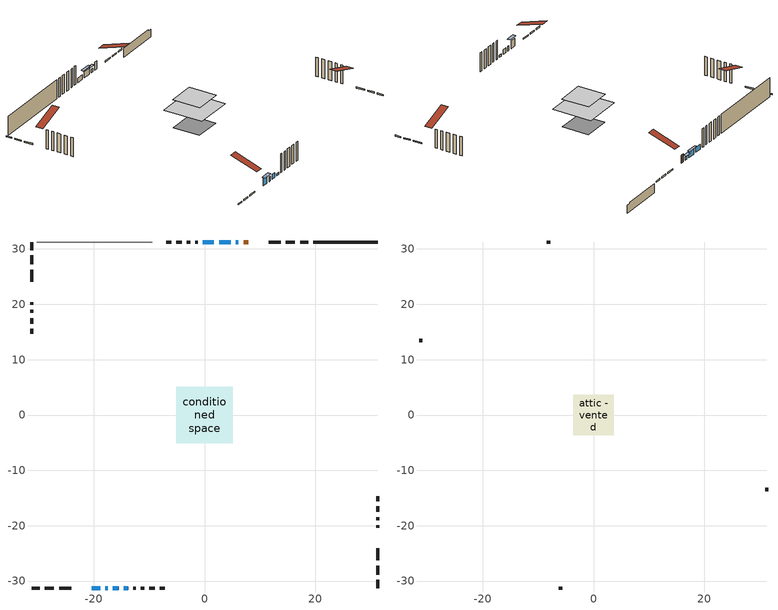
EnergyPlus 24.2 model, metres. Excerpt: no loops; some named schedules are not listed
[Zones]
conditioned space
 floor outside (Floor1 construction): -0.3,-0.3 -0.3,0.3 0.3,0.3 0.3,-0.3 z0.39
 floor outside (Floor2 construction): -0.7,-0.7 -0.7,0.7 0.7,0.7 0.7,-0.7 z0.39
 floor adiabatic (AdiabaticFloorConstruction): -5.1,-5.1 -5.1,5.1 5.1,5.1 5.1,-5.1 z2.83
 floor foundation (Slab1 construction): -3.51,-3.51 -3.51,3.51 3.51,3.51 3.51,-3.51 z-1.97
 wall outside (RimJoist1 construction): 18.75,31.26 17.26,31.26 / -31.26,-31.26 -29.77,-31.26 / -31.26,31.26 -31.26,29.77 / 31.26,-31.26 31.26,-29.77 z0.39:0.69
 wall outside (RimJoist2 construction): 16.33,31.26 14.7,31.26 / -28.84,-31.26 -27.22,-31.26 / -31.26,28.84 -31.26,27.22 / 31.26,-28.84 31.26,-27.22 z0.39:0.69
 wall outside (RimJoist3 construction): 13.78,31.26 11.6,31.26 / -26.29,-31.26 -24.12,-31.26 / -31.26,26.29 -31.26,24.12 / 31.26,-26.29 31.26,-24.12 z0.39:0.69
 wall outside (AdiabaticWallConstruction 1): 7.89,31.26 7.07,31.26 z0.39:2.42
 wall outside (AdiabaticWallConstruction): 6.14,31.26 5.63,31.26 z0.39:1.28; 4.7,31.26 2.62,31.26 z0.39:1.89; -20.4,-31.26 -18.88,-31.26 z0.39:2.4; 1.69,31.26 -0.28,31.26 / -17.95,-31.26 -17.46,-31.26 / -16.53,-31.26 -15.54,-31.26 z0.39:1.61; -14.61,-31.26 -13.82,-31.26 z0.39:0.9
 wall outside (Wall1 construction): -1.21,31.26 -1.68,31.26 / -12.89,-31.26 -12.42,-31.26 / -31.26,20.4 -31.26,19.93 / 31.26,-20.4 31.26,-19.93 z0.39:5.27
 wall outside (Wall2 construction): -2.61,31.26 -3.18,31.26 / -11.49,-31.26 -10.92,-31.26 / -31.26,19 -31.26,18.43 / 31.26,-19 31.26,-18.43 z0.39:5.27
 wall outside (Wall3 construction): -4.11,31.26 -5.1,31.26 / -9.99,-31.26 -9,-31.26 / -31.26,17.5 -31.26,16.51 / 31.26,-17.5 31.26,-16.51 z0.39:5.27
 wall outside (Wall4 construction): -6.03,31.26 -6.9,31.26 / -8.07,-31.26 -7.2,-31.26 / -31.26,15.58 -31.26,14.71 / 31.26,-15.58 31.26,-14.71 z0.39:5.27
 wall foundation (FoundationWall1 construction): 19.68,31.26,-1.97 19.68,31.26,0.39 30.1,31.26,0.39 30.1,31.26,0.04 31.26,31.26,0.04 31.26,31.26,-1.97
 wall adiabatic (Wall6 construction): -9.42,31.26 -30.33,31.26 z0.39:5.27
 window (WindowConstruction 5): 6.14,31.26 5.63,31.26 z0.39:1.28
 window (WindowConstruction): 4.7,31.26 2.62,31.26 z0.39:1.89
 window (WindowConstruction 1): -20.4,-31.26 -18.88,-31.26 z0.39:2.4
 window (WindowConstruction 2): 1.69,31.26 -0.28,31.26 z0.39:1.61
 window (WindowConstruction 3): -17.95,-31.26 -17.46,-31.26 z0.39:1.61
 window (WindowConstruction 4): -16.53,-31.26 -15.54,-31.26 z0.39:1.61
 window (WindowConstruction 6): -14.61,-31.26 -13.82,-31.26 z0.39:0.9
 door (Door): 7.89,31.26 7.07,31.26 z0.39:2.42
 ceiling adiabatic (AdiabaticFloorConstruction): 5.1,-5.1 5.1,5.1 -5.1,5.1 -5.1,-5.1 z2.83
attic - vented
 floor to conditioned space (Floor5 construction Reversed): -3.61,-3.61 -3.61,3.61 3.61,3.61 3.61,-3.61 z5.27
 wall outside (Wall5 construction): -7.83,31.26 -8.49,31.26 / -6.27,-31.26 -5.61,-31.26 / -31.26,13.78 -31.26,13.12 / 31.26,-13.78 31.26,-13.12 z0.39:5.27
 roof outside (Roof1 construction): 8.82,31.26,5.27 8.82,24.22,7.61 10.68,24.22,7.61 10.68,31.26,5.27; -21.33,-31.26,5.27 -21.33,-24.22,7.61 -23.19,-24.22,7.61 -23.19,-31.26,5.27; -31.26,21.33,5.27 -24.22,21.33,7.61 -24.22,23.19,7.61 -31.26,23.19,5.27; 31.26,-21.33,5.27 24.22,-21.33,7.61 24.22,-23.19,7.61 31.26,-23.19,5.27
shading: 5.02,31.26 6.75,31.26 6.75,31.87 5.02,31.87 z1.89; 2.16,31.26 5.16,31.26 5.16,31.87 2.16,31.87 z2.35; -18.42,-31.26 -20.86,-31.26 -20.86,-32.02 -18.42,-32.02 z2.86; -13.76,-31.26 -14.67,-31.26 -14.67,-31.32 -13.76,-31.32 z0.96
[Building]
Building 1: Terrain=Suburbs
[Site:Location]
Charlottetown AP_PE: Latitude {deg}=46.29; Longitude {deg}=-63.12; Time Zone {hr}=-4; Elevation {m}=48; Keep Site Location Information=Yes
[Site:GroundTemperature:Shallow]
1.81207, -0.126142, -0.281361, 0.638419, 4.33082, 8.00603, 11.1922, 13.2106, 13.3821, 11.7405, 8.63552, 5.07305
[Site:WaterMainsTemperature]
Calculation Method=Schedule; Temperature Schedule=mains temperature schedule
[Material] Roughness=Rough; Thermal Absorptance=0.9
Name | Thickness {m} | Conductivity {W/m-K} | Density {kg/m3} | Specific Heat {J/kg-K} | Solar Absorptance | Visible Absorptance
asphalt or fiberglass shingles | 0.00635 | 0.162714 | 1121.4 | 1465.45 | 0.4 | 0.4
ceiling loosefill ins | 0.169333 | 0.0480833 | 16.02 | 1046.75 | 0.7 | 0.7
ceiling stud and cavity | 0.1397 | 0.0955869 | 65.682 | 1177.47 | 0.7 | 0.7
concrete 4.0 in. | 0.1016 | 1.803125 | 2242.8 | 837.4 | 0.7 | 0.7
concrete 8.0 in. | 0.2032 | 1.803125 | 2242.8 | 837.4 | 0.7 | 0.7
door material | 0.04445 | 0.053851 | 512.64 | 1214.23 | 0.7 | 0.7
floor covering | 0.0127 | 0.0433444 | 54.468 | 1339.84 | 0.6 | 0.6
floor rigid ins; rim joist rigid ins; wall rigid ins | 0.051816 | 0.029427 | 32.04 | 1214.23 | 0.7 | 0.7
floor rigid ins 1; wall rigid ins 2 | 0.512978 | 0.029427 | 32.04 | 1214.23 | 0.7 | 0.7
floor stud and cavity | 0.1397 | 0.34316 | 92.3553 | 1139.71 | 0.7 | 0.7
floor stud and cavity 1 | 0.1397 | 0.350745 | 92.3553 | 1139.71 | 0.7 | 0.7
floor stud and cavity 2 | 0.1397 | 1.75129 | 37.0049 | 1207.88 | 0.7 | 0.7
furniture material conditioned space 1 | 0.1524 | 0.115458 | 640.8 | 1214.23 | 0.6 | 0.6
gypsum board | 0.0127 | 0.160291 | 801 | 837.4 | 0.6 | 0.6
osb sheathing 0.5 in. | 0.0127 | 0.115458 | 512.64 | 1214.23 | 0.7 | 0.7
osb sheathing 0.75 in. | 0.01905 | 0.115458 | 512.64 | 1214.23 | 0.7 | 0.7
osb sheathing 2.0 in. | 0.0508 | 0.115458 | 512.64 | 1214.23 | 0.7 | 0.7
rim joist stud and cavity | 0.0508 | 0.0411802 | 125.044 | 1163.47 | 0.6 | 0.6
rim joist stud and cavity 1 | 0.0508 | 0.0449671 | 125.044 | 1163.47 | 0.6 | 0.6
slab rigid ins | 0.000517642 | 0.029427 | 32.04 | 1214.23 | 0.7 | 0.7
wall rigid ins 1 | 0.051816 | 0.029427 | 32.04 | 1214.23 | 0.4 | 0.4
wall stud and cavity | 0.1397 | 0.268041 | 139.0536 | 1170.24 | 0.7 | 0.7
wall stud and cavity 1 | 0.1397 | 0.223492 | 139.0536 | 1170.24 | 0.7 | 0.7
wall stud and cavity 2 | 0.1397 | 0.489769 | 139.0536 | 1170.24 | 0.7 | 0.7
wall stud and cavity 3 | 0.1397 | 0.333365 | 139.0536 | 1170.24 | 0.7 | 0.7
wall stud and cavity 4 | 0.0889 | 6.9971 | 50.32683 | 1063.81 | 0.6 | 0.6
wall stud and cavity 5 | 0.1397 | 0.240028 | 139.0536 | 1170.24 | 0.7 | 0.7
wall stud and cavity 6 | 0.0889 | 0.380278 | 52.3479 | 1209.89 | 0.7 | 0.7
wall stud and cavity 7 | 0.0889 | 0.391764 | 83.0341 | 1211.67 | 0.7 | 0.7
wood siding | 0.0254 | 0.102417 | 544.68 | 1172.36 | 0.4 | 0.4
wood siding 1 | 0.00254 | 0.102417 | 544.68 | 1172.36 | 0.4 | 0.4
wood siding 2; wood siding 3; wood siding 4 | 0.0254 | 0.102417 | 544.68 | 1172.36 | 0.7 | 0.7
[WindowMaterial:SimpleGlazingSystem]
Name | U-Factor {W/m2-K} | Solar Heat Gain Coefficient
WindowMaterial | 2.78903 | 0.69
WindowMaterial 1 | 2.82878 | 0.58
WindowMaterial 2 | 2.77597 | 0.65
WindowMaterial 3 | 2.76916 | 0.51
WindowMaterial 4 | 2.77597 | 0.66
WindowMaterial 5 | 2.75156 | 0.59
WindowMaterial 6 | 5.20843 | 0.66
[Construction]
AdiabaticFloorConstruction: floor stud and cavity 2, floor rigid ins 1, osb sheathing 0.75 in., floor covering
AdiabaticWallConstruction: wood siding 3, wall rigid ins 2, wall stud and cavity 6, gypsum board
AdiabaticWallConstruction 1: wood siding 4, wall rigid ins 2, wall stud and cavity 6, gypsum board
Door: door material
Floor1 construction: floor stud and cavity, floor rigid ins, osb sheathing 0.75 in., floor covering
Floor2 construction: floor stud and cavity 1, floor rigid ins, osb sheathing 0.75 in., floor covering
Floor5 construction Reversed: gypsum board, ceiling stud and cavity, ceiling loosefill ins
FoundationWall1 construction: concrete 8.0 in.
furniture construction conditioned space 1: furniture material conditioned space 1
PartitionWallConstruction: gypsum board, wall stud and cavity 7, gypsum board
RimJoist1 construction; RimJoist2 construction: wood siding 2, rim joist rigid ins, osb sheathing 2.0 in., rim joist stud and cavity
RimJoist3 construction: wood siding 2, osb sheathing 2.0 in., rim joist stud and cavity 1
Roof1 construction: asphalt or fiberglass shingles
Slab1 construction: slab rigid ins, concrete 4.0 in.
Wall1 construction: wood siding, wall rigid ins, osb sheathing 0.5 in., wall stud and cavity, gypsum board
Wall2 construction: wood siding, wall rigid ins, osb sheathing 0.5 in., wall stud and cavity 1, gypsum board
Wall3 construction: wood siding, wall rigid ins, osb sheathing 0.5 in., wall stud and cavity 2, gypsum board
Wall4 construction: wood siding, wall rigid ins, osb sheathing 0.5 in., wall stud and cavity 3, gypsum board
Wall5 construction: wood siding 1, wall stud and cavity 4
Wall6 construction: wall rigid ins 1, osb sheathing 0.5 in., wall stud and cavity 5, gypsum board
WindowConstruction: WindowMaterial
WindowConstruction 1: WindowMaterial 1
WindowConstruction 2: WindowMaterial 2
WindowConstruction 3: WindowMaterial 3
WindowConstruction 4: WindowMaterial 4
WindowConstruction 5: WindowMaterial 5
WindowConstruction 6: WindowMaterial 6
[Zone] Multiplier=1; Part of Total Floor Area=Yes
Name | Volume {m3}
attic - vented | 19.9115
conditioned space | 393.3
[Space]
Name | Zone | Volume {m3}
attic - vented 1 | attic - vented | 19.9115
conditioned space 1 | conditioned space | 393.3
[ZoneInfiltration:EffectiveLeakageArea]
infil attic - vented 1: Zone or Space=attic - vented 1; Schedule=Always On Discrete; Effective Air Leakage Area {cm2}=1872; Stack Coefficient=0.000502334; Wind Coefficient=1.51432e-05
[ZoneMixing]
whole house fan mix: Zone or Space=attic - vented; Schedule=Always On Continuous; Design Flow Rate Calculation Method=Flow/Zone; Design Flow Rate {m3/s}=0; Source Zone or Space=conditioned space
[SurfaceProperty:ExposedFoundationPerimeter]
Slab1: Exposed Perimeter Calculation Method=TotalExposedPerimeter; Total Exposed Perimeter {m}=11.582
[InternalMass] Zone or ZoneList=conditioned space; Space or SpaceList=conditioned space 1
Name | Construction | Surface Area {m2}
furniture mass conditioned space 1 | furniture construction conditioned space 1 | 62.2563
partition wall mass | PartitionWallConstruction | 155.641
[Lights]
interior lighting: Zone or ZoneList or Space or SpaceList=conditioned space 1; Schedule=interior lighting schedule; Design Level Calculation Method=LightingLevel; Lighting Level {W}=343.2; Return Air Fraction=0; Fraction Radiant=0.6; Fraction Visible=0.2; Fraction Replaceable=1
[People]
occupants: Zone or ZoneList or Space or SpaceList=conditioned space 1; Number of People Schedule=occupants schedule; Number of People Calculation Method=People; Number of People=3; Fraction Radiant=0.314171; Sensible Heat Fraction=0.56303; Activity Level Schedule=occupants activity schedule; Carbon Dioxide Generation Rate {m3/s-W}=0; Enable ASHRAE 55 Comfort Warnings=No; Mean Radiant Temperature Calculation Type=EnclosureAveraged
[ElectricEquipment] Zone or ZoneList or Space or SpaceList=conditioned space 1; Design Level Calculation Method=EquipmentLevel
Name | Schedule | Design Level {W} | Fraction Latent | Fraction Radiant | Fraction Lost
clothes dryer | clothes dryer schedule | 140.772 | 0.015 | 0.081 | 0.85
clothes washer | clothes washer schedule | 32.1985 | 0.03 | 0.162 | 0.7
cooking range | cooking range schedule | 208.969 | 0.08 | 0.432 | 0.2
dishwasher | dishwasher schedule | 66.8632 | 0.3 | 0.18 | 0.4
fridge | fridge schedule | 72.9452 | 0 | 0.6 | 0
mech vent bath fan 0 | mech vent bath fan 0 schedule | 50.2 | 0 | 0 | 1
mech vent bath fan 1 | mech vent bath fan 1 schedule | 50.2 | 0 | 0 | 1
mech vent house fan | mech vent house fan schedule | 0 | 0 | 0 | 1
mech vent house fan cfis | mech vent house fan cfis schedule | 0 | 0 | 0 | 0
misc plug loads | misc plug loads schedule | 494.7 | 0.045 | 0.513 | 0.1
whole house fan | Always On Discrete | 0 | 0 | 0 | 1
[OtherEquipment] Zone or ZoneList or Space or SpaceList=conditioned space 1; Design Level Calculation Method=EquipmentLevel
Name | Fuel Type | Schedule | Design Level {W} | Fraction Latent | Fraction Radiant | Fraction Lost
clothes dryer 1 | Electricity | clothes dryer schedule | 0 | 0.015 | 0.081 | 0.85
cooking range 1 | Electricity | cooking range schedule | 0 | 0.08 | 0.432 | 0.2
general water use latent | None | general water use schedule | 59.3978 | 1 | 0 | 0
general water use sensible | None | general water use schedule | -58.539 | 0 | 0.6 | 0
mech vent house fan latent load | None | Always On Discrete | 0 | 1 | 0 | 0
mech vent house fan sensible load | None | Always On Discrete | 0 | 0 | 0 | 0
water heater energy adjustment1 | FuelOilNo2 | Always On Discrete | 0.01 | 0 | 0 | 1
[ZoneInfiltration:DesignFlowRate] Zone or ZoneList or Space or SpaceList=conditioned space 1; Schedule=Always On Discrete; Design Flow Rate Calculation Method=Flow/Zone; Design Flow Rate {m3/s}=0
infil flow; natural vent flow; whole house fan flow
[Foundation:Kiva]
Foundation Kiva 1: Initial Indoor Air Temperature {C}=18; Wall Height Above Grade {m}=0.389992; Wall Depth Below Slab {m}=0.2032
[Foundation:Kiva:Settings]
Soil Conductivity {W/m-K}=0.849921; Soil Density {kg/m3}=1842.3; Soil Specific Heat {J/kg-K}=418.7; Ground Solar Absorptivity=0.9; Ground Thermal Absorptivity=0.9; Ground Surface Roughness {m}=0.03; Far-Field Width {m}=40; Deep-Ground Boundary Condition=ZeroFlux; Deep-Ground Depth {m}=40; Minimum Cell Dimension {m}=0.2; Maximum Cell Growth Coefficient=3; Simulation Timestep=Timestep
[Exterior:Lights]
exterior lighting: Schedule=exterior lighting schedule; Design Level {W}=75.6
[Schedule:Constant]
Name | Hourly Value
Always On Continuous; mech vent house fan schedule; mech vent house fan cfis schedule; Always On Discrete | 1
occupants activity schedule | 117.228
fridge schedule | 0
[Schedule:Week:Daily]
interior lighting schedule Week Rule - Jan1-Jan27: interior lighting schedule day, interior lighting schedule day, interior lighting schedule day, interior lighting schedule day, interior lighting schedule day, interior lighting schedule day, interior lighting schedule day, interior lighting schedule default day, interior lighting schedule default day, interior lighting schedule default day, interior lighting schedule default day, interior lighting schedule default day
interior lighting schedule Week Rule - Jan28-Feb3: interior lighting schedule day, interior lighting schedule day, interior lighting schedule day, interior lighting schedule day, interior lighting schedule day 1, interior lighting schedule day 1, interior lighting schedule day 1, interior lighting schedule default day, interior lighting schedule default day, interior lighting schedule default day, interior lighting schedule default day, interior lighting schedule default day
interior lighting schedule Week Rule - Feb4-Feb24: interior lighting schedule day 1, interior lighting schedule day 1, interior lighting schedule day 1, interior lighting schedule day 1, interior lighting schedule day 1, interior lighting schedule day 1, interior lighting schedule day 1, interior lighting schedule default day, interior lighting schedule default day, interior lighting schedule default day, interior lighting schedule default day, interior lighting schedule default day
interior lighting schedule Week Rule - Feb25-Mar3: interior lighting schedule day 1, interior lighting schedule day 1, interior lighting schedule day 1, interior lighting schedule day 1, interior lighting schedule day 2, interior lighting schedule day 2, interior lighting schedule day 2, interior lighting schedule default day, interior lighting schedule default day, interior lighting schedule default day, interior lighting schedule default day, interior lighting schedule default day
interior lighting schedule Week Rule - Mar4-Mar31: interior lighting schedule day 2, interior lighting schedule day 2, interior lighting schedule day 2, interior lighting schedule day 2, interior lighting schedule day 2, interior lighting schedule day 2, interior lighting schedule day 2, interior lighting schedule default day, interior lighting schedule default day, interior lighting schedule default day, interior lighting schedule default day, interior lighting schedule default day
interior lighting schedule Week Rule - Apr1-Apr28: interior lighting schedule day 3, interior lighting schedule day 3, interior lighting schedule day 3, interior lighting schedule day 3, interior lighting schedule day 3, interior lighting schedule day 3, interior lighting schedule day 3, interior lighting schedule default day, interior lighting schedule default day, interior lighting schedule default day, interior lighting schedule default day, interior lighting schedule default day
interior lighting schedule Week Rule - Apr29-May5: interior lighting schedule day 3, interior lighting schedule day 3, interior lighting schedule day 4, interior lighting schedule day 4, interior lighting schedule day 4, interior lighting schedule day 4, interior lighting schedule day 4, interior lighting schedule default day, interior lighting schedule default day, interior lighting schedule default day, interior lighting schedule default day, interior lighting schedule default day
interior lighting schedule Week Rule - May6-May26: interior lighting schedule day 4, interior lighting schedule day 4, interior lighting schedule day 4, interior lighting schedule day 4, interior lighting schedule day 4, interior lighting schedule day 4, interior lighting schedule day 4, interior lighting schedule default day, interior lighting schedule default day, interior lighting schedule default day, interior lighting schedule default day, interior lighting schedule default day
interior lighting schedule Week Rule - May27-Jun2: interior lighting schedule day 4, interior lighting schedule day 4, interior lighting schedule day 4, interior lighting schedule day 4, interior lighting schedule day 4, interior lighting schedule day 5, interior lighting schedule day 5, interior lighting schedule default day, interior lighting schedule default day, interior lighting schedule default day, interior lighting schedule default day, interior lighting schedule default day
interior lighting schedule Week Rule - Jun3-Jun30: interior lighting schedule day 5, interior lighting schedule day 5, interior lighting schedule day 5, interior lighting schedule day 5, interior lighting schedule day 5, interior lighting schedule day 5, interior lighting schedule day 5, interior lighting schedule default day, interior lighting schedule default day, interior lighting schedule default day, interior lighting schedule default day, interior lighting schedule default day
interior lighting schedule Week Rule - Jul1-Jul28: interior lighting schedule day 6, interior lighting schedule day 6, interior lighting schedule day 6, interior lighting schedule day 6, interior lighting schedule day 6, interior lighting schedule day 6, interior lighting schedule day 6, interior lighting schedule default day, interior lighting schedule default day, interior lighting schedule default day, interior lighting schedule default day, interior lighting schedule default day
interior lighting schedule Week Rule - Jul29-Aug4: interior lighting schedule day 6, interior lighting schedule day 6, interior lighting schedule day 6, interior lighting schedule day 7, interior lighting schedule day 7, interior lighting schedule day 7, interior lighting schedule day 7, interior lighting schedule default day, interior lighting schedule default day, interior lighting schedule default day, interior lighting schedule default day, interior lighting schedule default day
interior lighting schedule Week Rule - Aug5-Aug25: interior lighting schedule day 7, interior lighting schedule day 7, interior lighting schedule day 7, interior lighting schedule day 7, interior lighting schedule day 7, interior lighting schedule day 7, interior lighting schedule day 7, interior lighting schedule default day, interior lighting schedule default day, interior lighting schedule default day, interior lighting schedule default day, interior lighting schedule default day
interior lighting schedule Week Rule - Aug26-Sep1: interior lighting schedule day 7, interior lighting schedule day 7, interior lighting schedule day 7, interior lighting schedule day 7, interior lighting schedule day 7, interior lighting schedule day 7, interior lighting schedule day 8, interior lighting schedule default day, interior lighting schedule default day, interior lighting schedule default day, interior lighting schedule default day, interior lighting schedule default day
interior lighting schedule Week Rule - Sep2-Sep29: interior lighting schedule day 8, interior lighting schedule day 8, interior lighting schedule day 8, interior lighting schedule day 8, interior lighting schedule day 8, interior lighting schedule day 8, interior lighting schedule day 8, interior lighting schedule default day, interior lighting schedule default day, interior lighting schedule default day, interior lighting schedule default day, interior lighting schedule default day
interior lighting schedule Week Rule - Sep30-Oct6: interior lighting schedule day 8, interior lighting schedule day 9, interior lighting schedule day 9, interior lighting schedule day 9, interior lighting schedule day 9, interior lighting schedule day 9, interior lighting schedule day 9, interior lighting schedule default day, interior lighting schedule default day, interior lighting schedule default day, interior lighting schedule default day, interior lighting schedule default day
interior lighting schedule Week Rule - Oct7-Oct27: interior lighting schedule day 9, interior lighting schedule day 9, interior lighting schedule day 9, interior lighting schedule day 9, interior lighting schedule day 9, interior lighting schedule day 9, interior lighting schedule day 9, interior lighting schedule default day, interior lighting schedule default day, interior lighting schedule default day, interior lighting schedule default day, interior lighting schedule default day
interior lighting schedule Week Rule - Oct28-Nov3: interior lighting schedule day 9, interior lighting schedule day 9, interior lighting schedule day 9, interior lighting schedule day 9, interior lighting schedule day 10, interior lighting schedule day 10, interior lighting schedule day 10, interior lighting schedule default day, interior lighting schedule default day, interior lighting schedule default day, interior lighting schedule default day, interior lighting schedule default day
interior lighting schedule Week Rule - Nov4-Nov24: interior lighting schedule day 10, interior lighting schedule day 10, interior lighting schedule day 10, interior lighting schedule day 10, interior lighting schedule day 10, interior lighting schedule day 10, interior lighting schedule day 10, interior lighting schedule default day, interior lighting schedule default day, interior lighting schedule default day, interior lighting schedule default day, interior lighting schedule default day
interior lighting schedule Week Rule - Nov25-Dec1: interior lighting schedule day 10, interior lighting schedule day 10, interior lighting schedule day 10, interior lighting schedule day 10, interior lighting schedule day 10, interior lighting schedule day 10, interior lighting schedule day 11, interior lighting schedule default day, interior lighting schedule default day, interior lighting schedule default day, interior lighting schedule default day, interior lighting schedule default day
interior lighting schedule Week Rule - Dec2-Dec31: interior lighting schedule day 11, interior lighting schedule day 11, interior lighting schedule day 11, interior lighting schedule day 11, interior lighting schedule day 11, interior lighting schedule day 11, interior lighting schedule day 11, interior lighting schedule default day, interior lighting schedule default day, interior lighting schedule default day, interior lighting schedule default day, interior lighting schedule default day
occupants schedule Week Rule - Jan1-Dec31: occupants schedule day, occupants schedule day, occupants schedule day, occupants schedule day, occupants schedule day, occupants schedule day, occupants schedule day, occupants schedule default day, occupants schedule default day, occupants schedule default day, occupants schedule default day, occupants schedule default day
clothes dryer schedule Week Rule - Jan1-Dec31: clothes dryer schedule day, clothes dryer schedule day, clothes dryer schedule day, clothes dryer schedule day, clothes dryer schedule day, clothes dryer schedule day, clothes dryer schedule day, clothes dryer schedule default day, clothes dryer schedule default day, clothes dryer schedule default day, clothes dryer schedule default day, clothes dryer schedule default day
clothes washer schedule Week Rule - Jan1-Dec31: clothes washer schedule day, clothes washer schedule day, clothes washer schedule day, clothes washer schedule day, clothes washer schedule day, clothes washer schedule day, clothes washer schedule day, clothes washer schedule default day, clothes washer schedule default day, clothes washer schedule default day, clothes washer schedule default day, clothes washer schedule default day
cooking range schedule Week Rule - Jan1-Dec31: cooking range schedule day, cooking range schedule day, cooking range schedule day, cooking range schedule day, cooking range schedule day, cooking range schedule day, cooking range schedule day, cooking range schedule default day, cooking range schedule default day, cooking range schedule default day, cooking range schedule default day, cooking range schedule default day
dishwasher schedule Week Rule - Jan1-Dec31: dishwasher schedule day, dishwasher schedule day, dishwasher schedule day, dishwasher schedule day, dishwasher schedule day, dishwasher schedule day, dishwasher schedule day, dishwasher schedule default day, dishwasher schedule default day, dishwasher schedule default day, dishwasher schedule default day, dishwasher schedule default day
mech vent bath fan 0 schedule Week Rule - Jan1-Dec31: mech vent bath fan 0 schedule day, mech vent bath fan 0 schedule day, mech vent bath fan 0 schedule day, mech vent bath fan 0 schedule day, mech vent bath fan 0 schedule day, mech vent bath fan 0 schedule day, mech vent bath fan 0 schedule day, mech vent bath fan 0 schedule default day, mech vent bath fan 0 schedule default day, mech vent bath fan 0 schedule default day, mech vent bath fan 0 schedule default day, mech vent bath fan 0 schedule default day
mech vent bath fan 1 schedule Week Rule - Jan1-Dec31: mech vent bath fan 1 schedule day, mech vent bath fan 1 schedule day, mech vent bath fan 1 schedule day, mech vent bath fan 1 schedule day, mech vent bath fan 1 schedule day, mech vent bath fan 1 schedule day, mech vent bath fan 1 schedule day, mech vent bath fan 1 schedule default day, mech vent bath fan 1 schedule default day, mech vent bath fan 1 schedule default day, mech vent bath fan 1 schedule default day, mech vent bath fan 1 schedule default day
misc plug loads schedule Week Rule - Jan1-Dec31: misc plug loads schedule day, misc plug loads schedule day, misc plug loads schedule day, misc plug loads schedule day, misc plug loads schedule day, misc plug loads schedule day, misc plug loads schedule day, misc plug loads schedule default day, misc plug loads schedule default day, misc plug loads schedule default day, misc plug loads schedule default day, misc plug loads schedule default day
general water use schedule Week Rule - Jan1-Dec31: general water use schedule day, general water use schedule day, general water use schedule day, general water use schedule day, general water use schedule day, general water use schedule day, general water use schedule day, general water use schedule default day, general water use schedule default day, general water use schedule default day, general water use schedule default day, general water use schedule default day
exterior lighting schedule Week Rule - Jan1-Jan27: exterior lighting schedule day, exterior lighting schedule day, exterior lighting schedule day, exterior lighting schedule day, exterior lighting schedule day, exterior lighting schedule day, exterior lighting schedule day, exterior lighting schedule default day, exterior lighting schedule default day, exterior lighting schedule default day, exterior lighting schedule default day, exterior lighting schedule default day
exterior lighting schedule Week Rule - Jan28-Feb3: exterior lighting schedule day, exterior lighting schedule day, exterior lighting schedule day, exterior lighting schedule day, exterior lighting schedule day 1, exterior lighting schedule day 1, exterior lighting schedule day 1, exterior lighting schedule default day, exterior lighting schedule default day, exterior lighting schedule default day, exterior lighting schedule default day, exterior lighting schedule default day
exterior lighting schedule Week Rule - Feb4-Feb24: exterior lighting schedule day 1, exterior lighting schedule day 1, exterior lighting schedule day 1, exterior lighting schedule day 1, exterior lighting schedule day 1, exterior lighting schedule day 1, exterior lighting schedule day 1, exterior lighting schedule default day, exterior lighting schedule default day, exterior lighting schedule default day, exterior lighting schedule default day, exterior lighting schedule default day
exterior lighting schedule Week Rule - Feb25-Mar3: exterior lighting schedule day 1, exterior lighting schedule day 1, exterior lighting schedule day 1, exterior lighting schedule day 1, exterior lighting schedule day 2, exterior lighting schedule day 2, exterior lighting schedule day 2, exterior lighting schedule default day, exterior lighting schedule default day, exterior lighting schedule default day, exterior lighting schedule default day, exterior lighting schedule default day
exterior lighting schedule Week Rule - Mar4-Mar31: exterior lighting schedule day 2, exterior lighting schedule day 2, exterior lighting schedule day 2, exterior lighting schedule day 2, exterior lighting schedule day 2, exterior lighting schedule day 2, exterior lighting schedule day 2, exterior lighting schedule default day, exterior lighting schedule default day, exterior lighting schedule default day, exterior lighting schedule default day, exterior lighting schedule default day
exterior lighting schedule Week Rule - Apr1-Apr28: exterior lighting schedule day 3, exterior lighting schedule day 3, exterior lighting schedule day 3, exterior lighting schedule day 3, exterior lighting schedule day 3, exterior lighting schedule day 3, exterior lighting schedule day 3, exterior lighting schedule default day, exterior lighting schedule default day, exterior lighting schedule default day, exterior lighting schedule default day, exterior lighting schedule default day
exterior lighting schedule Week Rule - Apr29-May5: exterior lighting schedule day 3, exterior lighting schedule day 3, exterior lighting schedule day 4, exterior lighting schedule day 4, exterior lighting schedule day 4, exterior lighting schedule day 4, exterior lighting schedule day 4, exterior lighting schedule default day, exterior lighting schedule default day, exterior lighting schedule default day, exterior lighting schedule default day, exterior lighting schedule default day
exterior lighting schedule Week Rule - May6-May26: exterior lighting schedule day 4, exterior lighting schedule day 4, exterior lighting schedule day 4, exterior lighting schedule day 4, exterior lighting schedule day 4, exterior lighting schedule day 4, exterior lighting schedule day 4, exterior lighting schedule default day, exterior lighting schedule default day, exterior lighting schedule default day, exterior lighting schedule default day, exterior lighting schedule default day
exterior lighting schedule Week Rule - May27-Jun2: exterior lighting schedule day 4, exterior lighting schedule day 4, exterior lighting schedule day 4, exterior lighting schedule day 4, exterior lighting schedule day 4, exterior lighting schedule day 5, exterior lighting schedule day 5, exterior lighting schedule default day, exterior lighting schedule default day, exterior lighting schedule default day, exterior lighting schedule default day, exterior lighting schedule default day
exterior lighting schedule Week Rule - Jun3-Jun30: exterior lighting schedule day 5, exterior lighting schedule day 5, exterior lighting schedule day 5, exterior lighting schedule day 5, exterior lighting schedule day 5, exterior lighting schedule day 5, exterior lighting schedule day 5, exterior lighting schedule default day, exterior lighting schedule default day, exterior lighting schedule default day, exterior lighting schedule default day, exterior lighting schedule default day
exterior lighting schedule Week Rule - Jul1-Jul28: exterior lighting schedule day 6, exterior lighting schedule day 6, exterior lighting schedule day 6, exterior lighting schedule day 6, exterior lighting schedule day 6, exterior lighting schedule day 6, exterior lighting schedule day 6, exterior lighting schedule default day, exterior lighting schedule default day, exterior lighting schedule default day, exterior lighting schedule default day, exterior lighting schedule default day
exterior lighting schedule Week Rule - Jul29-Aug4: exterior lighting schedule day 6, exterior lighting schedule day 6, exterior lighting schedule day 6, exterior lighting schedule day 7, exterior lighting schedule day 7, exterior lighting schedule day 7, exterior lighting schedule day 7, exterior lighting schedule default day, exterior lighting schedule default day, exterior lighting schedule default day, exterior lighting schedule default day, exterior lighting schedule default day
exterior lighting schedule Week Rule - Aug5-Aug25: exterior lighting schedule day 7, exterior lighting schedule day 7, exterior lighting schedule day 7, exterior lighting schedule day 7, exterior lighting schedule day 7, exterior lighting schedule day 7, exterior lighting schedule day 7, exterior lighting schedule default day, exterior lighting schedule default day, exterior lighting schedule default day, exterior lighting schedule default day, exterior lighting schedule default day
exterior lighting schedule Week Rule - Aug26-Sep1: exterior lighting schedule day 7, exterior lighting schedule day 7, exterior lighting schedule day 7, exterior lighting schedule day 7, exterior lighting schedule day 7, exterior lighting schedule day 7, exterior lighting schedule day 8, exterior lighting schedule default day, exterior lighting schedule default day, exterior lighting schedule default day, exterior lighting schedule default day, exterior lighting schedule default day
exterior lighting schedule Week Rule - Sep2-Sep29: exterior lighting schedule day 8, exterior lighting schedule day 8, exterior lighting schedule day 8, exterior lighting schedule day 8, exterior lighting schedule day 8, exterior lighting schedule day 8, exterior lighting schedule day 8, exterior lighting schedule default day, exterior lighting schedule default day, exterior lighting schedule default day, exterior lighting schedule default day, exterior lighting schedule default day
exterior lighting schedule Week Rule - Sep30-Oct6: exterior lighting schedule day 8, exterior lighting schedule day 9, exterior lighting schedule day 9, exterior lighting schedule day 9, exterior lighting schedule day 9, exterior lighting schedule day 9, exterior lighting schedule day 9, exterior lighting schedule default day, exterior lighting schedule default day, exterior lighting schedule default day, exterior lighting schedule default day, exterior lighting schedule default day
[Schedule:Year]
interior lighting schedule: interior lighting schedule Week Rule - Jan1-Jan27, 1, 1, 1, 27, interior lighting schedule Week Rule - Jan28-Feb3, 1, 28, 2, 3, interior lighting schedule Week Rule - Feb4-Feb24, 2, 4, 2, 24, interior lighting schedule Week Rule - Feb25-Mar3, 2, 25, 3, 3, interior lighting schedule Week Rule - Mar4-Mar31, 3, 4, 3, 31, interior lighting schedule Week Rule - Apr1-Apr28, 4, 1, 4, 28, interior lighting schedule Week Rule - Apr29-May5, 4, 29, 5, 5, interior lighting schedule Week Rule - May6-May26, 5, 6, 5, 26, interior lighting schedule Week Rule - May27-Jun2, 5, 27, 6, 2, interior lighting schedule Week Rule - Jun3-Jun30, 6, 3, 6, 30, interior lighting schedule Week Rule - Jul1-Jul28, 7, 1, 7, 28, interior lighting schedule Week Rule - Jul29-Aug4, 7, 29, 8, 4, interior lighting schedule Week Rule - Aug5-Aug25, 8, 5, 8, 25, interior lighting schedule Week Rule - Aug26-Sep1, 8, 26, 9, 1, interior lighting schedule Week Rule - Sep2-Sep29, 9, 2, 9, 29, interior lighting schedule Week Rule - Sep30-Oct6, 9, 30, 10, 6, interior lighting schedule Week Rule - Oct7-Oct27, 10, 7, 10, 27, interior lighting schedule Week Rule - Oct28-Nov3, 10, 28, 11, 3, interior lighting schedule Week Rule - Nov4-Nov24, 11, 4, 11, 24, interior lighting schedule Week Rule - Nov25-Dec1, 11, 25, 12, 1, interior lighting schedule Week Rule - Dec2-Dec31, 12, 2, 12, 31
occupants schedule: occupants schedule Week Rule - Jan1-Dec31, 1, 1, 12, 31
clothes dryer schedule: clothes dryer schedule Week Rule - Jan1-Dec31, 1, 1, 12, 31
clothes washer schedule: clothes washer schedule Week Rule - Jan1-Dec31, 1, 1, 12, 31
cooking range schedule: cooking range schedule Week Rule - Jan1-Dec31, 1, 1, 12, 31
dishwasher schedule: dishwasher schedule Week Rule - Jan1-Dec31, 1, 1, 12, 31
mech vent bath fan 0 schedule: mech vent bath fan 0 schedule Week Rule - Jan1-Dec31, 1, 1, 12, 31
mech vent bath fan 1 schedule: mech vent bath fan 1 schedule Week Rule - Jan1-Dec31, 1, 1, 12, 31
misc plug loads schedule: misc plug loads schedule Week Rule - Jan1-Dec31, 1, 1, 12, 31
general water use schedule: general water use schedule Week Rule - Jan1-Dec31, 1, 1, 12, 31
exterior lighting schedule: exterior lighting schedule Week Rule - Jan1-Jan27, 1, 1, 1, 27, exterior lighting schedule Week Rule - Jan28-Feb3, 1, 28, 2, 3, exterior lighting schedule Week Rule - Feb4-Feb24, 2, 4, 2, 24, exterior lighting schedule Week Rule - Feb25-Mar3, 2, 25, 3, 3, exterior lighting schedule Week Rule - Mar4-Mar31, 3, 4, 3, 31, exterior lighting schedule Week Rule - Apr1-Apr28, 4, 1, 4, 28, exterior lighting schedule Week Rule - Apr29-May5, 4, 29, 5, 5, exterior lighting schedule Week Rule - May6-May26, 5, 6, 5, 26, exterior lighting schedule Week Rule - May27-Jun2, 5, 27, 6, 2, exterior lighting schedule Week Rule - Jun3-Jun30, 6, 3, 6, 30, exterior lighting schedule Week Rule - Jul1-Jul28, 7, 1, 7, 28, exterior lighting schedule Week Rule - Jul29-Aug4, 7, 29, 8, 4, exterior lighting schedule Week Rule - Aug5-Aug25, 8, 5, 8, 25, exterior lighting schedule Week Rule - Aug26-Sep1, 8, 26, 9, 1, exterior lighting schedule Week Rule - Sep2-Sep29, 9, 2, 9, 29, exterior lighting schedule Week Rule - Sep30-Oct6, 9, 30, 10, 6, exterior lighting schedule Week Rule - Oct7-Oct27, 10, 7, 10, 27, exterior lighting schedule Week Rule - Oct28-Nov3, 10, 28, 11, 3, exterior lighting schedule Week Rule - Nov4-Nov24, 11, 4, 11, 24, exterior lighting schedule Week Rule - Nov25-Dec1, 11, 25, 12, 1, exterior lighting schedule Week Rule - Dec2-Dec31, 12, 2, 12, 31
[Schedule:Compact]
mains temperature schedule: Through: 01/01, For: AllDays, Until: 24:00, 6.42333, Through: 01/02, For: AllDays, Until: 24:00, 6.35944, Through: 01/03, For: AllDays, Until: 24:00, 6.29611, Through: 01/04, For: AllDays, Until: 24:00, 6.23333, Through: 01/05, For: AllDays, Until: 24:00, 6.17222, Through: 01/06, For: AllDays, Until: 24:00, 6.11222, Through: 01/07, For: AllDays, Until: 24:00, 6.05278, Through: 01/08, For: AllDays, Until: 24:00, 5.995, Through: 01/09, For: AllDays, Until: 24:00, 5.93778, Through: 01/10, For: AllDays, Until: 24:00, 5.88222, Through: 01/11, For: AllDays, Until: 24:00, 5.82722, Through: 01/12, For: AllDays, Until: 24:00, 5.77389, Through: 01/13, For: AllDays, Until: 24:00, 5.72111, Through: 01/14, For: AllDays, Until: 24:00, 5.67, Through: 01/15, For: AllDays, Until: 24:00, 5.62, Through: 01/16, For: AllDays, Until: 24:00, 5.57111, Through: 01/17, For: AllDays, Until: 24:00, 5.52389, Through: 01/18, For: AllDays, Until: 24:00, 5.47722, Through: 01/19, For: AllDays, Until: 24:00, 5.43222, Through: 01/20, For: AllDays, Until: 24:00, 5.38833, Through: 01/21, For: AllDays, Until: 24:00, 5.34611, Through: 01/22, For: AllDays, Until: 24:00, 5.305, Through: 01/23, For: AllDays, Until: 24:00, 5.265, Through: 01/24, For: AllDays, Until: 24:00, 5.22611, Through: 01/25, For: AllDays, Until: 24:00, 5.18889, Through: 01/26, For: AllDays, Until: 24:00, 5.15333, Through: 01/27, For: AllDays, Until: 24:00, 5.11833, Through: 01/28, For: AllDays, Until: 24:00, 5.08556, Through: 01/29, For: AllDays, Until: 24:00, 5.05333, Through: 01/30, For: AllDays, Until: 24:00, 5.02278, Through: 01/31, For: AllDays, Until: 24:00, 4.99389, Through: 02/01, For: AllDays, Until: 24:00, 4.96611, Through: 02/02, For: AllDays, Until: 24:00, 4.94, Through: 02/03, For: AllDays, Until: 24:00, 4.915, Through: 02/04, For: AllDays, Until: 24:00, 4.89167, Through: 02/05, For: AllDays, Until: 24:00, 4.87, Through: 02/06, For: AllDays, Until: 24:00, 4.84944, Through: 02/07, For: AllDays, Until: 24:00, 4.83, Through: 02/08, For: AllDays, Until: 24:00, 4.81222, Through: 02/09, For: AllDays, Until: 24:00, 4.79611, Through: 02/10, For: AllDays, Until: 24:00, 4.78167, Through: 02/11, For: AllDays, Until: 24:00, 4.76833, Through: 02/12, For: AllDays, Until: 24:00, 4.75611, Through: 02/13, For: AllDays, Until: 24:00, 4.74611, Through: 02/14, For: AllDays, Until: 24:00, 4.73722, Through: 02/15, For: AllDays, Until: 24:00, 4.72944, Through: 02/16, For: AllDays, Until: 24:00, 4.72389, Through: 02/17, For: AllDays, Until: 24:00, 4.71944, Through: 02/18, For: AllDays, Until: 24:00, 4.71611, Through: 02/19, For: AllDays, Until: 24:00, 4.715, Through: 02/20, For: AllDays, Until: 24:00, 4.715, Through: 02/21, For: AllDays, Until: 24:00, 4.71611, Through: 02/22, For: AllDays, Until: 24:00, 4.71944, Through: 02/23, For: AllDays, Until: 24:00, 4.72389, Through: 02/24, For: AllDays, Until: 24:00, 4.72944, Through: 02/25, For: AllDays, Until: 24:00, 4.73722, Through: 02/26, For: AllDays, Until: 24:00, 4.74611, Through: 02/27, For: AllDays, Until: 24:00, 4.75611, Through: 02/28, For: AllDays, Until: 24:00, 4.76778, Through: 03/01, For: AllDays, Until: 24:00, 4.78111, Through: 03/02, For: AllDays, Until: 24:00, 4.79611, Through: 03/03, For: AllDays, Until: 24:00, 4.81222, Through: 03/04, For: AllDays, Until: 24:00, 4.83, Through: 03/05, For: AllDays, Until: 24:00, 4.84889, Through: 03/06, For: AllDays, Until: 24:00, 4.86944, Through: 03/07, For: AllDays, Until: 24:00, 4.89167, Through: 03/08, For: AllDays, Until: 24:00, 4.915, Through: 03/09, For: AllDays, Until: 24:00, 4.93944, Through: 03/10, For: AllDays, Until: 24:00, 4.96611, Through: 03/11, For: AllDays, Until: 24:00, 4.99333, Through: 03/12, For: AllDays, Until: 24:00, 5.02278, Through: 03/13, For: AllDays, Until: 24:00, 5.05333, Through: 03/14, For: AllDays, Until: 24:00, 5.085, Through: 03/15, For: AllDays, Until: 24:00, 5.11833, Through: 03/16, For: AllDays, Until: 24:00, 5.15278, Through: 03/17, For: AllDays, Until: 24:00, 5.18833, Through: 03/18, For: AllDays, Until: 24:00, 5.22556, Through: 03/19, For: AllDays, Until: 24:00, 5.26444, Through: 03/20, For: AllDays, Until: 24:00, 5.30444, Through: 03/21, For: AllDays, Until: 24:00, 5.34556, Through: 03/22, For: AllDays, Until: 24:00, 5.38778, Through: 03/23, For: AllDays, Until: 24:00, 5.43167, Through: 03/24, For: AllDays, Until: 24:00, 5.47667, Through: 03/25, For: AllDays, Until: 24:00, 5.52333, Through: 03/26, For: AllDays, Until: 24:00, 5.57056, Through: 03/27, For: AllDays, Until: 24:00, 5.61944, Through: 03/28, For: AllDays, Until: 24:00, 5.66944, Through: 03/29, For: AllDays, Until: 24:00, 5.72056, Through: 03/30, For: AllDays, Until: 24:00, 5.77333, Through: 03/31, For: AllDays, Until: 24:00, 5.82667, Through: 04/01, For: AllDays, Until: 24:00, 5.88111, Through: 04/02, For: AllDays, Until: 24:00, 5.93722, Through: 04/03, For: AllDays, Until: 24:00, 5.99389, Through: 04/04, For: AllDays, Until: 24:00, 6.05222, Through: 04/05, For: AllDays, Until: 24:00, 6.11111, Through: 04/06, For: AllDays, Until: 24:00, 6.17167, Through: 04/07, For: AllDays, Until: 24:00, 6.23278, Through: 04/08, For: AllDays, Until: 24:00, 6.295, Through: 04/09, For: AllDays, Until: 24:00, 6.35833, Through: 04/10, For: AllDays, Until: 24:00, 6.42278, Through: 04/11, For: AllDays, Until: 24:00, 6.48778, Through: 04/12, For: AllDays, Until: 24:00, 6.55444, Through: 04/13, For: AllDays, Until: 24:00, 6.62167, Through: 04/14, For: AllDays, Until: 24:00, 6.68944, Through: 04/15, For: AllDays, Until: 24:00, 6.75833, Through: 04/16, For: AllDays, Until: 24:00, 6.82833, Through: 04/17, For: AllDays, Until: 24:00, 6.89889, Through: 04/18, For: AllDays, Until: 24:00, 6.97056, Through: 04/19, For: AllDays, Until: 24:00, 7.04278, Through: 04/20, For: AllDays, Until: 24:00, 7.11611, Through: 04/21, For: AllDays, Until: 24:00, 7.19, Through: 04/22, For: AllDays, Until: 24:00, 7.265, Through: 04/23, For: AllDays, Until: 24:00, 7.34, Through: 04/24, For: AllDays, Until: 24:00, 7.41611, Through: 04/25, For: AllDays, Until: 24:00, 7.49333, Through: 04/26, For: AllDays, Until: 24:00, 7.57056, Through: 04/27, For: AllDays, Until: 24:00, 7.64889, Through: 04/28, For: AllDays, Until: 24:00, 7.72722, Through: 04/29, For: AllDays, Until: 24:00, 7.80667, Through: 04/30, For: AllDays, Until: 24:00, 7.88667, Through: 05/01, For: AllDays, Until: 24:00, 7.96722, Through: 05/02, For: AllDays, Until: 24:00, 8.04778, Through: 05/03, For: AllDays, Until: 24:00, 8.12944, Through: 05/04, For: AllDays, Until: 24:00, 8.21111, Through: 05/05, For: AllDays, Until: 24:00, 8.29333, Through: 05/06, For: AllDays, Until: 24:00, 8.37611, Through: 05/07, For: AllDays, Until: 24:00, 8.45944, Through: 05/08, For: AllDays, Until: 24:00, 8.54278, Through: 05/09, For: AllDays, Until: 24:00, 8.62667, Through: 05/10, For: AllDays, Until: 24:00, 8.71111, Through: 05/11, For: AllDays, Until: 24:00, 8.79556, Through: 05/12, For: AllDays, Until: 24:00, 8.88056, Through: 05/13, For: AllDays, Until: 24:00, 8.96556, Through: 05/14, For: AllDays, Until: 24:00, 9.05056, Through: 05/15, For: AllDays, Until: 24:00, 9.13611, Through: 05/16, For: AllDays, Until: 24:00, 9.22167, Through: 05/17, For: AllDays, Until: 24:00, 9.30722, Through: 05/18, For: AllDays, Until: 24:00, 9.39333, Through: 05/19, For: AllDays, Until: 24:00, 9.47944, Through: 05/20, For: AllDays, Until: 24:00, 9.56556, Through: 05/21, For: AllDays, Until: 24:00, 9.65167, Through: 05/22, For: AllDays, Until: 24:00, 9.73778, Through: 05/23, For: AllDays, Until: 24:00, 9.82389, Through: 05/24, For: AllDays, Until: 24:00, 9.90944, Through: 05/25, For: AllDays, Until: 24:00, 9.99556, Through: 05/26, For: AllDays, Until: 24:00, 10.0817, Through: 05/27, For: AllDays, Until: 24:00, 10.1678, Through: 05/28, For: AllDays, Until: 24:00, 10.2533, Through: 05/29, For: AllDays, Until: 24:00, 10.3389, Through: 05/30, For: AllDays, Until: 24:00, 10.4239, Through: 05/31, For: AllDays, Until: 24:00, 10.5094, Through: 06/01, For: AllDays, Until: 24:00, 10.5944, Through: 06/02, For: AllDays, Until: 24:00, 10.6789, Through: 06/03, For: AllDays, Until: 24:00, 10.7633, Through: 06/04, For: AllDays, Until: 24:00, 10.8472, Through: 06/05, For: AllDays, Until: 24:00, 10.9311, Through: 06/06, For: AllDays, Until: 24:00, 11.0144, Through: 06/07, For: AllDays, Until: 24:00, 11.0972, Through: 06/08, For: AllDays, Until: 24:00, 11.18, Through: 06/09, For: AllDays, Until: 24:00, 11.2622, Through: 06/10, For: AllDays, Until: 24:00, 11.3439, Through: 06/11, For: AllDays, Until: 24:00, 11.425, Through: 06/12, For: AllDays, Until: 24:00, 11.5056, Through: 06/13, For: AllDays, Until: 24:00, 11.5861, Through: 06/14, For: AllDays, Until: 24:00, 11.6656, Through: 06/15, For: AllDays, Until: 24:00, 11.7444, Through: 06/16, For: AllDays, Until: 24:00, 11.8228, Through: 06/17, For: AllDays, Until: 24:00, 11.9006, Through: 06/18, For: AllDays, Until: 24:00, 11.9778, Through: 06/19, For: AllDays, Until: 24:00, 12.0544, Through: 06/20, For: AllDays, Until: 24:00, 12.1306, Through: 06/21, For: AllDays, Until: 24:00, 12.2056, Through: 06/22, For: AllDays, Until: 24:00, 12.28, Through: 06/23, For: AllDays, Until: 24:00, 12.3533, Through: 06/24, For: AllDays, Until: 24:00, 12.4261, Through: 06/25, For: AllDays, Until: 24:00, 12.4983, Through: 06/26, For: AllDays, Until: 24:00, 12.5694, Through: 06/27, For: AllDays, Until: 24:00, 12.64, Through: 06/28, For: AllDays, Until: 24:00, 12.7094, Through: 06/29, For: AllDays, Until: 24:00, 12.7778, Through: 06/30, For: AllDays, Until: 24:00, 12.8456, Through: 07/01, For: AllDays, Until: 24:00, 12.9122, Through: 07/02, For: AllDays, Until: 24:00, 12.9783, Through: 07/03, For: AllDays, Until: 24:00, 13.0428, Through: 07/04, For: AllDays, Until: 24:00, 13.1067, Through: 07/05, For: AllDays, Until: 24:00, 13.17, Through: 07/06, For: AllDays, Until: 24:00, 13.2317, Through: 07/07, For: AllDays, Until: 24:00, 13.2922, Through: 07/08, For: AllDays, Until: 24:00, 13.3522, Through: 07/09, For: AllDays, Until: 24:00, 13.4111, Through: 07/10, For: AllDays, Until: 24:00, 13.4683, Through: 07/11, For: AllDays, Until: 24:00, 13.525, Through: 07/12, For: AllDays, Until: 24:00, 13.5806, Through: 07/13, For: AllDays, Until: 24:00, 13.6344, Through: 07/14, For: AllDays, Until: 24:00, 13.6878, Through: 07/15, For: AllDays, Until: 24:00, 13.7394, Through: 07/16, For: AllDays, Until: 24:00, 13.79, Through: 07/17, For: AllDays, Until: 24:00, 13.8394, Through: 07/18, For: AllDays, Until: 24:00, 13.8878, Through: 07/19, For: AllDays, Until: 24:00, 13.935, Through: 07/20, For: AllDays, Until: 24:00, 13.9806, Through: 07/21, For: AllDays, Until: 24:00, 14.025, Through: 07/22, For: AllDays, Until: 24:00, 14.0683, Through: 07/23, For: AllDays, Until: 24:00, 14.1106, Through: 07/24, For: AllDays, Until: 24:00, 14.1511, Through: 07/25, For: AllDays, Until: 24:00, 14.19, Through: 07/26, For: AllDays, Until: 24:00, 14.2283, Through: 07/27, For: AllDays, Until: 24:00, 14.265, Through: 07/28, For: AllDays, Until: 24:00, 14.3, Through: 07/29, For: AllDays, Until: 24:00, 14.3344, Through: 07/30, For: AllDays, Until: 24:00, 14.3667, Through: 07/31, For: AllDays, Until: 24:00, 14.3983, Through: 08/01, For: AllDays, Until: 24:00, 14.4278, Through: 08/02, For: AllDays, Until: 24:00, 14.4561, Through: 08/03, For: AllDays, Until: 24:00, 14.4833, Through: 08/04, For: AllDays, Until: 24:00, 14.5089, Through: 08/05, For: AllDays, Until: 24:00, 14.5333, Through: 08/06, For: AllDays, Until: 24:00, 14.5561, Through: 08/07, For: AllDays, Until: 24:00, 14.5772, Through: 08/08, For: AllDays, Until: 24:00, 14.5972, Through: 08/09, For: AllDays, Until: 24:00, 14.6156, Through: 08/10, For: AllDays, Until: 24:00, 14.6328, Through: 08/11, For: AllDays, Until: 24:00, 14.6483, Through: 08/12, For: AllDays, Until: 24:00, 14.6622, Through: 08/13, For: AllDays, Until: 24:00, 14.675, Through: 08/14, For: AllDays, Until: 24:00, 14.6861, Through: 08/15, For: AllDays, Until: 24:00, 14.6961, Through: 08/16, For: AllDays, Until: 24:00, 14.7044, Through: 08/17, For: AllDays, Until: 24:00, 14.7111, Through: 08/18, For: AllDays, Until: 24:00, 14.7161, Through: 08/19, For: AllDays, Until: 24:00, 14.72, Through: 08/20, For: AllDays, Until: 24:00, 14.7222, Through: 08/21, For: AllDays, Until: 24:00, 14.7233, Through: 08/22, For: AllDays, Until: 24:00, 14.7228, Through: 08/23, For: AllDays, Until: 24:00, 14.7206, Through: 08/24, For: AllDays, Until: 24:00, 14.7167, Through: 08/25, For: AllDays, Until: 24:00, 14.7117, Through: 08/26, For: AllDays, Until: 24:00, 14.705, Through: 08/27, For: AllDays, Until: 24:00, 14.6972, Through: 08/28, For: AllDays, Until: 24:00, 14.6878, Through: 08/29, For: AllDays, Until: 24:00, 14.6767, Through: 08/30, For: AllDays, Until: 24:00, 14.6639, Through: 08/31, For: AllDays, Until: 24:00, 14.65, Through: 09/01, For: AllDays, Until: 24:00, 14.635, Through: 09/02, For: AllDays, Until: 24:00, 14.6178, Through: 09/03, For: AllDays, Until: 24:00, 14.5994, Through: 09/04, For: AllDays, Until: 24:00, 14.58, Through: 09/05, For: AllDays, Until: 24:00, 14.5589, Through: 09/06, For: AllDays, Until: 24:00, 14.5361, Through: 09/07, For: AllDays, Until: 24:00, 14.5122, Through: 09/08, For: AllDays, Until: 24:00, 14.4867, Through: 09/09, For: AllDays, Until: 24:00, 14.46, Through: 09/10, For: AllDays, Until: 24:00, 14.4317, Through: 09/11, For: AllDays, Until: 24:00, 14.4017, Through: 09/12, For: AllDays, Until: 24:00, 14.3706, Through: 09/13, For: AllDays, Until: 24:00, 14.3383, Through: 09/14, For: AllDays, Until: 24:00, 14.3044, Through: 09/15, For: AllDays, Until: 24:00, 14.2694, Through: 09/16, For: AllDays, Until: 24:00, 14.2328, Through: 09/17, For: AllDays, Until: 24:00, 14.195, Through: 09/18, For: AllDays, Until: 24:00, 14.1561, Through: 09/19, For: AllDays, Until: 24:00, 14.1156, Through: 09/20, For: AllDays, Until: 24:00, 14.0733, Through: 09/21, For: AllDays, Until: 24:00, 14.0306, Through: 09/22, For: AllDays, Until: 24:00, 13.9861, Through: 09/23, For: AllDays, Until: 24:00, 13.9406, Through: 09/24, For: AllDays, Until: 24:00, 13.8939, Through: 09/25, For: AllDays, Until: 24:00, 13.8456, Through: 09/26, For: AllDays, Until: 24:00, 13.7961, Through: 09/27, For: AllDays, Until: 24:00, 13.7456, Through: 09/28, For: AllDays, Until: 24:00, 13.6939, Through: 09/29, For: AllDays, Until: 24:00, 13.6411, Through: 09/30, For: AllDays, Until: 24:00, 13.5872, Through: 10/01, For: AllDays, Until: 24:00, 13.5317, Through: 10/02, For: AllDays, Until: 24:00, 13.4756, Through: 10/03, For: AllDays, Until: 24:00, 13.4178, Through: 10/04, For: AllDays, Until: 24:00, 13.3594, Through: 10/05, For: AllDays, Until: 24:00, 13.3, Through: 10/06, For: AllDays, Until: 24:00, 13.2394, Through: 10/07, For: AllDays, Until: 24:00, 13.1772, Through: 10/08, For: AllDays, Until: 24:00, 13.1144, Through: 10/09, For: AllDays, Until: 24:00, 13.0511, Through: 10/10, For: AllDays, Until: 24:00, 12.9861, Through: 10/11, For: AllDays, Until: 24:00, 12.9206, Through: 10/12, For: AllDays, Until: 24:00, 12.8539, Through: 10/13, For: AllDays, Until: 24:00, 12.7861, Through: 10/14, For: AllDays, Until: 24:00, 12.7178, Through: 10/15, For: AllDays, Until: 24:00, 12.6483, Through: 10/16, For: AllDays, Until: 24:00, 12.5783, Through: 10/17, For: AllDays, Until: 24:00, 12.5072, Through: 10/18, For: AllDays, Until: 24:00, 12.435, Through: 10/19, For: AllDays, Until: 24:00, 12.3622, Through: 10/20, For: AllDays, Until: 24:00, 12.2889, Through: 10/21, For: AllDays, Until: 24:00, 12.2144, Through: 10/22, For: AllDays, Until: 24:00, 12.1394, Through: 10/23, For: AllDays, Until: 24:00, 12.0639, Through: 10/24, For: AllDays, Until: 24:00, 11.9872, Through: 10/25, For: AllDays, Until: 24:00, 11.9106, Through: 10/26, For: AllDays, Until: 24:00, 11.8328, Through: 10/27, For: AllDays, Until: 24:00, 11.7544, Through: 10/28, For: AllDays, Until: 24:00, 11.675, Through: 10/29, For: AllDays, Until: 24:00, 11.5956, Through: 10/30, For: AllDays, Until: 24:00, 11.5156, Through: 10/31, For: AllDays, Until: 24:00, 11.435, Through: 11/01, For: AllDays, Until: 24:00, 11.3539, Through: 11/02, For: AllDays, Until: 24:00, 11.2722, Through: 11/03, For: AllDays, Until: 24:00, 11.19, Through: 11/04, For: AllDays, Until: 24:00, 11.1078, Through: 11/05, For: AllDays, Until: 24:00, 11.0244, Through: 11/06, For: AllDays, Until: 24:00, 10.9411, Through: 11/07, For: AllDays, Until: 24:00, 10.8578, Through: 11/08, For: AllDays, Until: 24:00, 10.7739, Through: 11/09, For: AllDays, Until: 24:00, 10.6894, Through: 11/10, For: AllDays, Until: 24:00, 10.6044, Through: 11/11, For: AllDays, Until: 24:00, 10.52, Through: 11/12, For: AllDays, Until: 24:00, 10.4344, Through: 11/13, For: AllDays, Until: 24:00, 10.3494, Through: 11/14, For: AllDays, Until: 24:00, 10.2639, Through: 11/15, For: AllDays, Until: 24:00, 10.1783, Through: 11/16, For: AllDays, Until: 24:00, 10.0922, Through: 11/17, For: AllDays, Until: 24:00, 10.0061, Through: 11/18, For: AllDays, Until: 24:00, 9.92056, Through: 11/19, For: AllDays, Until: 24:00, 9.83444, Through: 11/20, For: AllDays, Until: 24:00, 9.74833, Through: 11/21, For: AllDays, Until: 24:00, 9.66222, Through: 11/22, For: AllDays, Until: 24:00, 9.57611, Through: 11/23, For: AllDays, Until: 24:00, 9.49, Through: 11/24, For: AllDays, Until: 24:00, 9.40389, Through: 11/25, For: AllDays, Until: 24:00, 9.31778, Through: 11/26, For: AllDays, Until: 24:00, 9.23222, Through: 11/27, For: AllDays, Until: 24:00, 9.14667, Through: 11/28, For: AllDays, Until: 24:00, 9.06111, Through: 11/29, For: AllDays, Until: 24:00, 8.97611, Through: 11/30, For: AllDays, Until: 24:00, 8.89056, Through: 12/01, For: AllDays, Until: 24:00, 8.80611, Through: 12/02, For: AllDays, Until: 24:00, 8.72167, Through: 12/03, For: AllDays, Until: 24:00, 8.63722, Through: 12/04, For: AllDays, Until: 24:00, 8.55333, Through: 12/05, For: AllDays, Until: 24:00, 8.47, Through: 12/06, For: AllDays, Until: 24:00, 8.38667, Through: 12/07, For: AllDays, Until: 24:00, 8.30389, Through: 12/08, For: AllDays, Until: 24:00, 8.22111, Through: 12/09, For: AllDays, Until: 24:00, 8.13944, Through: 12/10, For: AllDays, Until: 24:00, 8.05778, Through: 12/11, For: AllDays, Until: 24:00, 7.97667, Through: 12/12, For: AllDays, Until: 24:00, 7.89667, Through: 12/13, For: AllDays, Until: 24:00, 7.81667, Through: 12/14, For: AllDays, Until: 24:00, 7.73722, Through: 12/15, For: AllDays, Until: 24:00, 7.65833, Through: 12/16, For: AllDays, Until: 24:00, 7.58, Through: 12/17, For: AllDays, Until: 24:00, 7.50278, Through: 12/18, For: AllDays, Until: 24:00, 7.42556, Through: 12/19, For: AllDays, Until: 24:00, 7.34944, Through: 12/20, For: AllDays, Until: 24:00, 7.27389, Through: 12/21, For: AllDays, Until: 24:00, 7.19944, Through: 12/22, For: AllDays, Until: 24:00, 7.12556, Through: 12/23, For: AllDays, Until: 24:00, 7.05222, Through: 12/24, For: AllDays, Until: 24:00, 6.97944, Through: 12/25, For: AllDays, Until: 24:00, 6.90778, Through: 12/26, For: AllDays, Until: 24:00, 6.83722, Through: 12/27, For: AllDays, Until: 24:00, 6.76722, Through: 12/28, For: AllDays, Until: 24:00, 6.69778, Through: 12/29, For: AllDays, Until: 24:00, 6.63, Through: 12/30, For: AllDays, Until: 24:00, 6.56222, Through: 12/31, For: AllDays, Until: 24:00, 6.49611
